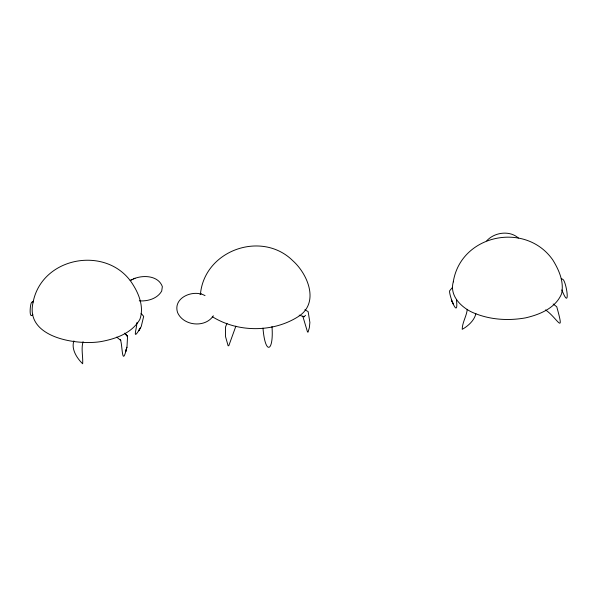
<?xml version="1.0" encoding="UTF-8"?>
<svg xmlns="http://www.w3.org/2000/svg" width="597" height="597" viewBox="0 0 597 597"><rect width="100%" height="100%" fill="white"/><g stroke="black" fill="none" stroke-linecap="round" stroke-linejoin="round"><path stroke-width="0.9" d="M456.451 299.731C458.802 320.962 448.847 295.09 449.616 290.843L452.541 287.344M136.907 322.559C136.72 329.29 131.758 342.26 140.399 327.917L138.691 330.775L141.205 326.611L143.683 316.365L141.079 313.373M200.525 293.269C205.293 249.747 262.195 230.263 292.866 260.785C307.336 273.657 319.432 301.485 299.701 315.664C274.217 332.775 238.21 332.82 212.256 316.664M467.25 309.313C466.608 316.231 462.25 322.432 462.22 329.335C467.824 326.26 474.578 320.358 475.869 313.529M73.886 340.88C70.968 349.223 77.073 358.357 82.662 363.774C83.162 356.782 80.946 348.864 83.073 341.693M226.987 323.305L225.442 327.216L225.554 336.708L228.121 345.782L228.808 345.708L235.875 326.163M213.33 315.783C205.286 328.119 183.473 326.052 177.593 312.604C172.563 297.485 193.615 289.008 205.04 295.634M32.865 314.298C28.641 320.746 30.134 301.701 32.037 302.052L33.201 301.224M486.756 240.8C494.406 232.308 509.517 230.143 518.36 238.009M299.179 315.149L304.112 316.783L305.507 315.306M200.04 294.672L201.137 293.56M133.415 278.963C142.81 274.724 158.377 275.418 162.354 286.627L161.69 291.097C157.28 298.739 147.608 301.455 139.28 300.858M132.392 279.433L130.183 280.463L135.012 278.217M304.851 309.753L308.142 311.604L309.88 322.41L309.38 327.522L308.074 332.111L307.522 332.022L302.858 316.388M302.769 316.149L304.112 316.783M561.284 278.433L563.329 279.754C567.113 284.836 570.314 311.44 561.852 289.918M553.158 303.985L556.755 306.776C565.165 336.79 557.299 317.947 545.539 309.925M124.497 333.156L127.549 336.462L127.004 346.723L125.661 351.7L126.855 347.245C121.915 368.349 122.646 346.715 120.549 340.029M116.721 337.104L120.788 340.454L120.281 339.506M125.855 334.268L127.549 336.462L126.445 335.021M271.986 326.514C273.911 352.036 265.187 355.775 262.978 328.089M453.28 281.881C449.407 295.187 460.384 306.485 471.443 311.925C488.301 319.693 507.45 321.096 525.591 317.865C539.815 314.552 555.553 308.179 561.583 293.761C564.225 281.777 558.971 270.001 552.822 259.993C525.644 220.98 460.794 234.405 453.28 281.881M33.007 302.716C24.992 337.499 76.349 345.454 100.505 341.663C115.512 338.977 131.84 333.335 139.87 319.388C143.989 307.91 139.549 295.134 133.332 285.247C109.109 244.606 41.686 255.673 33.007 302.716M453.601 304.657L451.325 299.978L453.601 304.657"/></g></svg>
